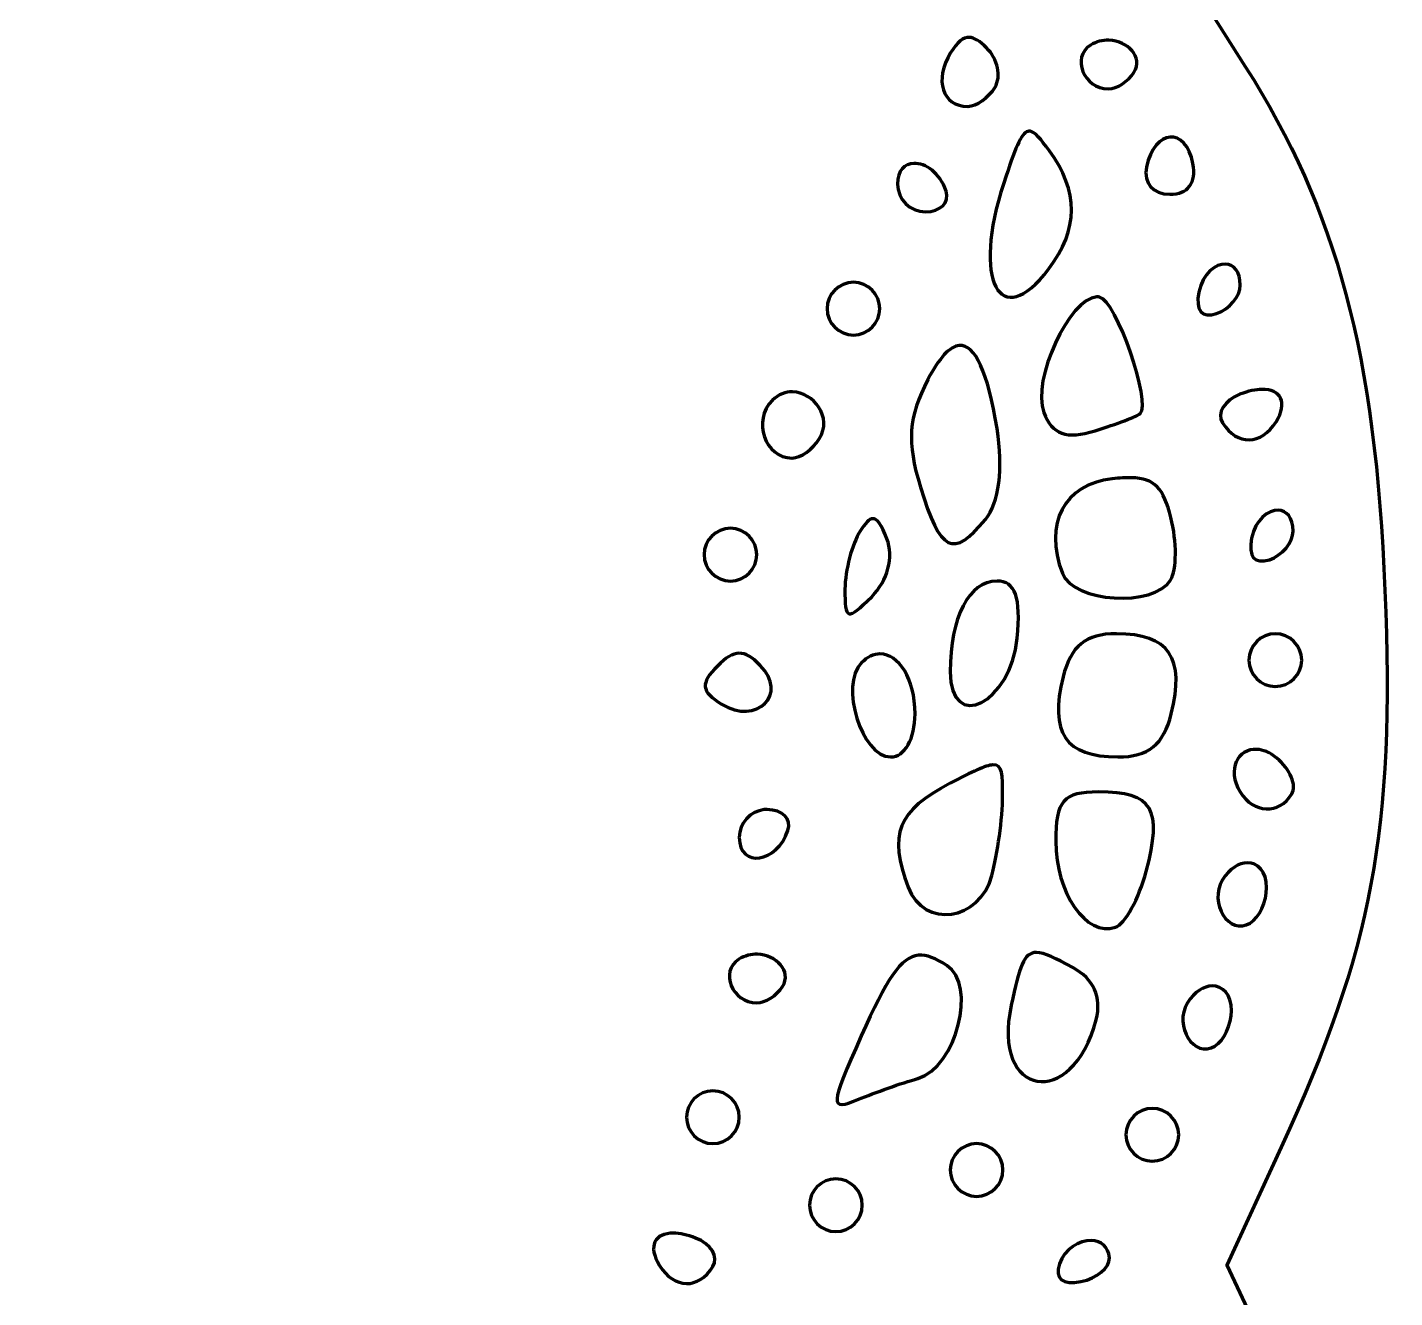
# Model space of a CAD drawing. Header units: centimetres. Extents: x -25.2 to 25.1, y -12.7 to 12.5.
# Drawn here: x 18.87 to 25.13, y -6.17 to -0.36 of the extents above; entities that cross this region are included whole.
import ezdxf

# ---------------------------------------------------------------- set-up
doc = ezdxf.new("R2010")
doc.units = ezdxf.units.CM
doc.header["$MEASUREMENT"] = 0
doc.layers.add('Layer 1', color=7, linetype='Continuous')

msp = doc.modelspace()

# ---------------------------------------------------------------- linework, layer by layer
at = {"layer": 'Layer 1', "color": 72, "lineweight": 90}
for points, knots in [([(15.97372, 12.15449), (15.01323, 12.15637), (13.79512, 11.83764), (13.165, 11.42027), (13.165, 11.42027), (13.165, 11.42027), (12.79541, 11.17553), (12.79541, 11.17553), (12.79541, 11.17553), (12.79541, 11.17553), (12.5548, 11.3781), (12.5548, 11.3781), (12.5548, 11.3781), (12.0029, 11.8425), (10.53138, 12.19604), (9.44182, 12.12637), (9.44182, 12.12637), (8.75205, 12.08227), (7.72787, 11.78745), (7.25901, 11.49798), (7.25901, 11.49798), (7.25901, 11.49798), (6.99525, 11.3351), (6.99525, 11.3351), (6.99525, 11.3351), (6.99525, 11.3351), (6.53471, 11.55256), (6.53471, 11.55256), (6.53471, 11.55256), (5.49151, 12.04654), (4.5113, 12.09186), (3.27785, 11.70221), (3.27785, 11.70221), (2.58334, 11.48282), (2.32917, 11.48005), (1.4299, 11.68237), (1.4299, 11.68237), (1.17685, 11.7393), (0.94386, 11.76022), (0.91231, 11.72867), (0.91231, 11.72867), (0.88077, 11.69713), (0.91677, 11.40903), (0.99169, 11.08871), (0.99169, 11.08871), (1.16692, 10.33949), (1.16186, 10.03309), (0.96606, 9.464), (0.96606, 9.464), (0.54953, 8.25332), (0.63291, 6.8823), (1.18021, 5.95579), (1.18021, 5.95579), (1.31665, 5.72481), (1.31479, 5.70869), (1.10414, 5.29268), (1.10414, 5.29268), (0.59396, 4.28511), (0.44234, 3.45432), (0.56009, 2.31942), (0.56009, 2.31942), (0.64808, 1.47137), (0.86025, 0.7816), (1.20501, 0.22425), (1.20501, 0.22425), (1.20501, 0.22425), (1.44231, -0.1594), (1.44231, -0.1594), (1.44231, -0.1594), (1.44231, -0.1594), (1.20584, -0.53147), (1.20584, -0.53147), (1.20584, -0.53147), (0.68324, -1.35552), (0.41308, -2.73081), (0.55844, -3.82305), (0.55844, -3.82305), (0.65767, -4.56877), (0.7609, -4.90956), (1.08265, -5.5445), (1.08265, -5.5445), (1.08265, -5.5445), (1.29928, -5.97114), (1.29928, -5.97114), (1.29928, -5.97114), (1.29928, -5.97114), (1.09836, -6.42424), (1.09836, -6.42424), (1.09836, -6.42424), (0.78966, -7.11935), (0.70163, -7.54019), (0.70893, -8.28542), (0.70893, -8.28542), (0.71381, -8.78426), (0.77115, -9.14122), (0.9206, -9.6042), (0.9206, -9.6042), (1.16006, -10.34605), (1.17318, -10.67596), (0.99336, -11.39179), (0.99336, -11.39179), (0.81706, -12.09368), (0.86728, -12.13846), (1.62753, -11.96064), (1.62753, -11.96064), (2.39756, -11.78054), (2.57565, -11.78852), (3.33823, -12.04002), (3.33823, -12.04002), (3.83925, -12.20525), (4.14299, -12.25307), (4.70662, -12.25417), (4.70662, -12.25417), (5.49235, -12.2557), (5.89935, -12.16717), (6.5678, -11.85068), (6.5678, -11.85068), (6.98206, -11.65453), (7.00885, -11.65172), (7.20776, -11.78205), (7.20776, -11.78205), (7.51543, -11.98364), (8.40173, -12.30212), (8.87712, -12.3815), (8.87712, -12.3815), (9.4754, -12.48139), (9.88142, -12.48129), (10.59608, -12.38233), (10.59608, -12.38233), (11.30936, -12.28356), (12.32215, -11.91974), (12.59368, -11.66465), (12.59368, -11.66465), (12.59368, -11.66465), (12.77558, -11.4935), (12.77558, -11.4935), (12.77558, -11.4935), (12.77558, -11.4935), (13.17824, -11.74155), (13.17824, -11.74155), (13.17824, -11.74155), (14.60991, -12.62246), (16.64542, -12.68387), (18.21111, -11.89369), (18.21111, -11.89369), (18.21111, -11.89369), (18.67909, -11.65805), (18.67909, -11.65805), (18.67909, -11.65805), (18.67909, -11.65805), (19.09829, -11.8631), (19.09829, -11.8631), (19.09829, -11.8631), (20.09898, -12.35269), (21.21311, -12.4052), (22.3692, -12.01689), (22.3692, -12.01689), (23.01494, -11.79999), (23.30757, -11.79522), (24.16589, -11.98712), (24.16589, -11.98712), (24.44205, -12.04887), (24.6622, -12.06214), (24.70498, -12.01937), (24.70498, -12.01937), (24.74777, -11.97659), (24.7123, -11.64672), (24.61816, -11.21239), (24.61816, -11.21239), (24.61816, -11.21239), (24.45941, -10.47817), (24.45941, -10.47817), (24.45941, -10.47817), (24.45941, -10.47817), (24.6686, -9.844), (24.6686, -9.844), (24.6686, -9.844), (25.07204, -8.6224), (25.02344, -7.43118), (24.52721, -6.37548), (24.52721, -6.37548), (24.52721, -6.37548), (24.36267, -6.02491), (24.36267, -6.02491), (24.36267, -6.02491), (24.36267, -6.02491), (24.61072, -5.48499), (24.61072, -5.48499), (24.61072, -5.48499), (25.02972, -4.57489), (25.13069, -4.0335), (25.08614, -2.93589), (25.08614, -2.93589), (25.0423, -1.85596), (24.86681, -1.19749), (24.44701, -0.53728), (24.44701, -0.53728), (24.44701, -0.53728), (24.2031, -0.15363), (24.2031, -0.15363), (24.2031, -0.15363), (24.2031, -0.15363), (24.40898, 0.15808), (24.40898, 0.15808), (24.40898, 0.15808), (24.87416, 0.86101), (25.10765, 1.78627), (25.10765, 2.92959), (25.10765, 2.92959), (25.10765, 3.7713), (24.971, 4.38807), (24.6099, 5.17359), (24.6099, 5.17359), (24.6099, 5.17359), (24.3602, 5.71599), (24.3602, 5.71599), (24.3602, 5.71599), (24.3602, 5.71599), (24.57021, 6.18397), (24.57021, 6.18397), (24.57021, 6.18397), (24.68578, 6.4415), (24.82239, 6.84785), (24.87365, 7.08686), (24.87365, 7.08686), (24.99887, 7.67074), (24.92401, 8.78798), (24.72234, 9.33913), (24.72234, 9.33913), (24.46235, 10.04965), (24.45378, 10.18103), (24.61981, 10.9258), (24.61981, 10.9258), (24.71278, 11.34282), (24.74753, 11.66285), (24.70497, 11.70549), (24.70497, 11.70549), (24.66232, 11.74823), (24.4419, 11.73545), (24.16588, 11.67407), (24.16588, 11.67407), (23.31295, 11.4844), (23.0717, 11.48732), (22.40309, 11.69805), (22.40309, 11.69805), (21.1744, 12.08529), (20.09649, 12.03725), (19.10407, 11.5517), (19.10407, 11.5517), (19.10407, 11.5517), (18.68984, 11.34916), (18.68984, 11.34916), (18.68984, 11.34916), (18.68984, 11.34916), (18.0937, 11.63276), (18.0937, 11.63276), (18.0937, 11.63276), (17.43541, 11.94538), (16.59145, 12.15327), (15.97373, 12.15449), (15.97373, 12.15449), (15.97373, 12.15449), (15.97372, 12.15449), (15.97372, 12.15449)], [0, 0, 0, 0, 0.0149254, 0.0149254, 0.0149254, 0.0149254, 0.0298507, 0.0298507, 0.0298507, 0.0298507, 0.0447761, 0.0447761, 0.0447761, 0.0447761, 0.0597015, 0.0597015, 0.0597015, 0.0597015, 0.0746269, 0.0746269, 0.0746269, 0.0746269, 0.0895522, 0.0895522, 0.0895522, 0.0895522, 0.1044776, 0.1044776, 0.1044776, 0.1044776, 0.119403, 0.119403, 0.119403, 0.119403, 0.1343284, 0.1343284, 0.1343284, 0.1343284, 0.1492537, 0.1492537, 0.1492537, 0.1492537, 0.1641791, 0.1641791, 0.1641791, 0.1641791, 0.1791045, 0.1791045, 0.1791045, 0.1791045, 0.1940299, 0.1940299, 0.1940299, 0.1940299, 0.2089552, 0.2089552, 0.2089552, 0.2089552, 0.2238806, 0.2238806, 0.2238806, 0.2238806, 0.238806, 0.238806, 0.238806, 0.238806, 0.2537313, 0.2537313, 0.2537313, 0.2537313, 0.2686567, 0.2686567, 0.2686567, 0.2686567, 0.2835821, 0.2835821, 0.2835821, 0.2835821, 0.2985075, 0.2985075, 0.2985075, 0.2985075, 0.3134328, 0.3134328, 0.3134328, 0.3134328, 0.3283582, 0.3283582, 0.3283582, 0.3283582, 0.3432836, 0.3432836, 0.3432836, 0.3432836, 0.358209, 0.358209, 0.358209, 0.358209, 0.3731343, 0.3731343, 0.3731343, 0.3731343, 0.3880597, 0.3880597, 0.3880597, 0.3880597, 0.4029851, 0.4029851, 0.4029851, 0.4029851, 0.4179104, 0.4179104, 0.4179104, 0.4179104, 0.4328358, 0.4328358, 0.4328358, 0.4328358, 0.4477612, 0.4477612, 0.4477612, 0.4477612, 0.4626866, 0.4626866, 0.4626866, 0.4626866, 0.4776119, 0.4776119, 0.4776119, 0.4776119, 0.4925373, 0.4925373, 0.4925373, 0.4925373, 0.5074627, 0.5074627, 0.5074627, 0.5074627, 0.5223881, 0.5223881, 0.5223881, 0.5223881, 0.5373134, 0.5373134, 0.5373134, 0.5373134, 0.5522388, 0.5522388, 0.5522388, 0.5522388, 0.5671642, 0.5671642, 0.5671642, 0.5671642, 0.5820896, 0.5820896, 0.5820896, 0.5820896, 0.5970149, 0.5970149, 0.5970149, 0.5970149, 0.6119403, 0.6119403, 0.6119403, 0.6119403, 0.6268657, 0.6268657, 0.6268657, 0.6268657, 0.641791, 0.641791, 0.641791, 0.641791, 0.6567164, 0.6567164, 0.6567164, 0.6567164, 0.6716418, 0.6716418, 0.6716418, 0.6716418, 0.6865672, 0.6865672, 0.6865672, 0.6865672, 0.7014925, 0.7014925, 0.7014925, 0.7014925, 0.7164179, 0.7164179, 0.7164179, 0.7164179, 0.7313433, 0.7313433, 0.7313433, 0.7313433, 0.7462687, 0.7462687, 0.7462687, 0.7462687, 0.761194, 0.761194, 0.761194, 0.761194, 0.7761194, 0.7761194, 0.7761194, 0.7761194, 0.7910448, 0.7910448, 0.7910448, 0.7910448, 0.8059701, 0.8059701, 0.8059701, 0.8059701, 0.8208955, 0.8208955, 0.8208955, 0.8208955, 0.8358209, 0.8358209, 0.8358209, 0.8358209, 0.8507463, 0.8507463, 0.8507463, 0.8507463, 0.8656716, 0.8656716, 0.8656716, 0.8656716, 0.880597, 0.880597, 0.880597, 0.880597, 0.8955224, 0.8955224, 0.8955224, 0.8955224, 0.9104478, 0.9104478, 0.9104478, 0.9104478, 0.9253731, 0.9253731, 0.9253731, 0.9253731, 0.9402985, 0.9402985, 0.9402985, 0.9402985, 0.9552239, 0.9552239, 0.9552239, 0.9552239, 0.9701493, 0.9701493, 0.9701493, 0.9701493, 1, 1, 1, 1]), ([(23.18362, -0.40413), (23.20654, -0.40527), (23.23144, -0.42136), (23.26217, -0.45209), (23.26217, -0.45209), (23.31328, -0.50319), (23.33077, -0.58422), (23.30103, -0.63234), (23.30103, -0.63234), (23.27129, -0.68046), (23.21521, -0.71998), (23.17618, -0.71998), (23.17618, -0.71998), (23.05964, -0.71998), (23.02092, -0.59935), (23.09763, -0.47524), (23.09763, -0.47524), (23.12816, -0.42583), (23.15414, -0.40266), (23.18362, -0.40413)], [0, 0, 0, 0, 0.1666667, 0.1666667, 0.1666667, 0.1666667, 0.3333333, 0.3333333, 0.3333333, 0.3333333, 0.5, 0.5, 0.5, 0.5, 0.6666667, 0.6666667, 0.6666667, 0.6666667, 1, 1, 1, 1]), ([(23.82275, -0.41736), (23.90776, -0.42076), (23.98148, -0.49231), (23.93685, -0.56453), (23.93685, -0.56453), (23.91138, -0.60573), (23.8593, -0.63977), (23.82027, -0.63977), (23.82027, -0.63977), (23.70756, -0.63977), (23.64841, -0.4953), (23.73841, -0.43968), (23.73841, -0.43968), (23.76521, -0.42312), (23.79441, -0.41622), (23.82275, -0.41736)], [0, 0, 0, 0, 0.2, 0.2, 0.2, 0.2, 0.4, 0.4, 0.4, 0.4, 0.6, 0.6, 0.6, 0.6, 1, 1, 1, 1]), ([(23.46143, -0.83408), (23.48409, -0.83703), (23.50993, -0.86902), (23.54907, -0.92255), (23.54907, -0.92255), (23.68589, -1.10966), (23.68491, -1.28272), (23.54659, -1.46495), (23.54659, -1.46495), (23.32228, -1.76042), (23.19425, -1.51514), (23.34071, -1.07138), (23.34071, -1.07138), (23.3924, -0.91474), (23.41943, -0.84284), (23.4515, -0.83491), (23.4515, -0.83491), (23.45462, -0.83414), (23.45818, -0.83366), (23.46142, -0.83408), (23.46142, -0.83408), (23.46142, -0.83408), (23.46143, -0.83408), (23.46143, -0.83408)], [0, 0, 0, 0, 0.1428571, 0.1428571, 0.1428571, 0.1428571, 0.2857143, 0.2857143, 0.2857143, 0.2857143, 0.4285714, 0.4285714, 0.4285714, 0.4285714, 0.5714286, 0.5714286, 0.5714286, 0.5714286, 0.7142857, 0.7142857, 0.7142857, 0.7142857, 1, 1, 1, 1]), ([(24.10222, -0.86053), (24.14656, -0.85721), (24.1909, -0.89726), (24.20723, -0.98207), (24.20723, -0.98207), (24.22419, -1.07016), (24.18428, -1.12263), (24.1014, -1.12263), (24.1014, -1.12263), (24.02409, -1.12263), (23.97957, -1.07069), (23.99474, -0.99778), (23.99474, -0.99778), (24.01294, -0.91038), (24.05789, -0.86385), (24.10223, -0.86053), (24.10223, -0.86053), (24.10223, -0.86053), (24.10222, -0.86053), (24.10222, -0.86053)], [0, 0, 0, 0, 0.1666667, 0.1666667, 0.1666667, 0.1666667, 0.3333333, 0.3333333, 0.3333333, 0.3333333, 0.5, 0.5, 0.5, 0.5, 0.6666667, 0.6666667, 0.6666667, 0.6666667, 1, 1, 1, 1]), ([(22.92896, -0.98125), (22.98228, -0.97887), (23.04898, -1.02382), (23.07696, -1.10775), (23.07696, -1.10775), (23.09448, -1.16031), (23.05196, -1.20283), (22.98188, -1.20283), (22.98188, -1.20283), (22.9118, -1.20283), (22.85455, -1.14558), (22.85455, -1.0755), (22.85455, -1.0755), (22.85455, -1.01332), (22.88749, -0.98309), (22.92896, -0.98124), (22.92896, -0.98124), (22.92896, -0.98124), (22.92896, -0.98125), (22.92896, -0.98125)], [0, 0, 0, 0, 0.1666667, 0.1666667, 0.1666667, 0.1666667, 0.3333333, 0.3333333, 0.3333333, 0.3333333, 0.5, 0.5, 0.5, 0.5, 0.6666667, 0.6666667, 0.6666667, 0.6666667, 1, 1, 1, 1]), ([(24.35688, -1.44179), (24.39342, -1.44359), (24.42385, -1.47485), (24.42385, -1.53853), (24.42385, -1.53853), (24.42385, -1.59017), (24.3751, -1.64849), (24.31554, -1.66834), (24.31554, -1.66834), (24.24785, -1.6909), (24.21713, -1.65386), (24.23451, -1.56995), (24.23451, -1.56995), (24.25208, -1.48511), (24.3099, -1.43948), (24.35688, -1.44179)], [0, 0, 0, 0, 0.2, 0.2, 0.2, 0.2, 0.4, 0.4, 0.4, 0.4, 0.6, 0.6, 0.6, 0.6, 1, 1, 1, 1]), ([(22.6528, -1.5253), (22.7192, -1.5253), (22.77352, -1.57962), (22.77352, -1.64602), (22.77352, -1.64602), (22.77352, -1.71241), (22.71921, -1.76674), (22.6528, -1.76674), (22.6528, -1.76674), (22.58641, -1.76674), (22.53208, -1.71242), (22.53208, -1.64602), (22.53208, -1.64602), (22.53208, -1.57963), (22.5864, -1.5253), (22.6528, -1.5253)], [0, 0, 0, 0, 0.2, 0.2, 0.2, 0.2, 0.4, 0.4, 0.4, 0.4, 0.6, 0.6, 0.6, 0.6, 1, 1, 1, 1]), ([(23.76736, -1.59227), (23.77139, -1.59206), (23.77584, -1.59253), (23.77976, -1.5931), (23.77976, -1.5931), (23.85467, -1.604), (24.01964, -2.07984), (23.96497, -2.12723), (23.96497, -2.12723), (23.95139, -2.13901), (23.8589, -2.17427), (23.75909, -2.20495), (23.75909, -2.20495), (23.62696, -2.24557), (23.56308, -2.22256), (23.52427, -2.12144), (23.52427, -2.12144), (23.46669, -1.97141), (23.64228, -1.59881), (23.76736, -1.59227)], [0, 0, 0, 0, 0.1666667, 0.1666667, 0.1666667, 0.1666667, 0.3333333, 0.3333333, 0.3333333, 0.3333333, 0.5, 0.5, 0.5, 0.5, 0.6666667, 0.6666667, 0.6666667, 0.6666667, 1, 1, 1, 1]), ([(23.13732, -1.81469), (23.20944, -1.80835), (23.26807, -1.93583), (23.31013, -2.19503), (23.31013, -2.19503), (23.33991, -2.37853), (23.32007, -2.53519), (23.25721, -2.61092), (23.25721, -2.61092), (23.1084, -2.79024), (23.05125, -2.7617), (22.95955, -2.46292), (22.95955, -2.46292), (22.89621, -2.25651), (22.90407, -2.14155), (22.99345, -1.97096), (22.99345, -1.97096), (23.04608, -1.87052), (23.09404, -1.8185), (23.13732, -1.81469)], [0, 0, 0, 0, 0.1666667, 0.1666667, 0.1666667, 0.1666667, 0.3333333, 0.3333333, 0.3333333, 0.3333333, 0.5, 0.5, 0.5, 0.5, 0.6666667, 0.6666667, 0.6666667, 0.6666667, 1, 1, 1, 1]), ([(22.37416, -2.02718), (22.46957, -2.02991), (22.55873, -2.14151), (22.49653, -2.24215), (22.49653, -2.24215), (22.46679, -2.29027), (22.41071, -2.32979), (22.37168, -2.32979), (22.37168, -2.32979), (22.24737, -2.32979), (22.18869, -2.15807), (22.28156, -2.06521), (22.28156, -2.06521), (22.30931, -2.03746), (22.34236, -2.02626), (22.37416, -2.02718)], [0, 0, 0, 0, 0.2, 0.2, 0.2, 0.2, 0.4, 0.4, 0.4, 0.4, 0.6, 0.6, 0.6, 0.6, 1, 1, 1, 1]), ([(24.52307, -2.01561), (24.60875, -2.01461), (24.64311, -2.07373), (24.58756, -2.16361), (24.58756, -2.16361), (24.52074, -2.27173), (24.40805, -2.27412), (24.34282, -2.16857), (24.34282, -2.16857), (24.31527, -2.12399), (24.35109, -2.06522), (24.4222, -2.03793), (24.4222, -2.03793), (24.46072, -2.02315), (24.49451, -2.01594), (24.52307, -2.01561)], [0, 0, 0, 0, 0.2, 0.2, 0.2, 0.2, 0.4, 0.4, 0.4, 0.4, 0.6, 0.6, 0.6, 0.6, 1, 1, 1, 1]), ([(23.92445, -2.41992), (24.03264, -2.42218), (24.07323, -2.46985), (24.10635, -2.60182), (24.10635, -2.60182), (24.13418, -2.71275), (24.13361, -2.84195), (24.1047, -2.88873), (24.1047, -2.88873), (24.02683, -3.01473), (23.66088, -2.9914), (23.60943, -2.85731), (23.60943, -2.85731), (23.52213, -2.62983), (23.61657, -2.45045), (23.83763, -2.42488), (23.83763, -2.42488), (23.87052, -2.42108), (23.89948, -2.4194), (23.92445, -2.41992)], [0, 0, 0, 0, 0.1666667, 0.1666667, 0.1666667, 0.1666667, 0.3333333, 0.3333333, 0.3333333, 0.3333333, 0.5, 0.5, 0.5, 0.5, 0.6666667, 0.6666667, 0.6666667, 0.6666667, 1, 1, 1, 1]), ([(24.59831, -2.56875), (24.63485, -2.57055), (24.66528, -2.60098), (24.66528, -2.66466), (24.66528, -2.66466), (24.66528, -2.7163), (24.61653, -2.77545), (24.55697, -2.7953), (24.55697, -2.7953), (24.48928, -2.81786), (24.45856, -2.78082), (24.47594, -2.69691), (24.47594, -2.69691), (24.49351, -2.61207), (24.55133, -2.56644), (24.59831, -2.56875)], [0, 0, 0, 0, 0.2, 0.2, 0.2, 0.2, 0.4, 0.4, 0.4, 0.4, 0.6, 0.6, 0.6, 0.6, 1, 1, 1, 1]), ([(22.74127, -2.60761), (22.76259, -2.60658), (22.7816, -2.63641), (22.80576, -2.69939), (22.80576, -2.69939), (22.83801, -2.78346), (22.80966, -2.89145), (22.73631, -2.9648), (22.73631, -2.9648), (22.62508, -3.07605), (22.61283, -3.07227), (22.61394, -2.93007), (22.61394, -2.93007), (22.61462, -2.84313), (22.64597, -2.7237), (22.68339, -2.66466), (22.68339, -2.66466), (22.70691, -2.62757), (22.72469, -2.60841), (22.74127, -2.60761)], [0, 0, 0, 0, 0.1666667, 0.1666667, 0.1666667, 0.1666667, 0.3333333, 0.3333333, 0.3333333, 0.3333333, 0.5, 0.5, 0.5, 0.5, 0.6666667, 0.6666667, 0.6666667, 0.6666667, 1, 1, 1, 1]), ([(22.08973, -2.65143), (22.15612, -2.65143), (22.21045, -2.70575), (22.21045, -2.77215), (22.21045, -2.77215), (22.21045, -2.83854), (22.15613, -2.89287), (22.08973, -2.89287), (22.08973, -2.89287), (22.02333, -2.89287), (21.96901, -2.83855), (21.96901, -2.77215), (21.96901, -2.77215), (21.96901, -2.70576), (22.02332, -2.65143), (22.08973, -2.65143)], [0, 0, 0, 0, 0.2, 0.2, 0.2, 0.2, 0.4, 0.4, 0.4, 0.4, 0.6, 0.6, 0.6, 0.6, 1, 1, 1, 1]), ([(23.31012, -2.89286), (23.39383, -2.89286), (23.42074, -2.96781), (23.40272, -3.15414), (23.40272, -3.15414), (23.37397, -3.45164), (23.09597, -3.591), (23.09597, -3.30793), (23.09597, -3.30793), (23.09597, -3.05945), (23.18141, -2.89286), (23.31012, -2.89286)], [0, 0, 0, 0, 0.25, 0.25, 0.25, 0.25, 0.5, 0.5, 0.5, 0.5, 1, 1, 1, 1]), ([(23.85665, -3.13429), (24.0967, -3.13429), (24.17246, -3.24454), (24.108, -3.5014), (24.108, -3.5014), (24.07266, -3.6422), (24.00284, -3.69818), (23.86326, -3.69818), (23.86326, -3.69818), (23.6232, -3.69818), (23.54826, -3.58793), (23.61273, -3.33107), (23.61273, -3.33107), (23.64806, -3.19027), (23.71707, -3.13429), (23.85664, -3.13429), (23.85664, -3.13429), (23.85664, -3.13429), (23.85665, -3.13429), (23.85665, -3.13429)], [0, 0, 0, 0, 0.1666667, 0.1666667, 0.1666667, 0.1666667, 0.3333333, 0.3333333, 0.3333333, 0.3333333, 0.5, 0.5, 0.5, 0.5, 0.6666667, 0.6666667, 0.6666667, 0.6666667, 1, 1, 1, 1]), ([(24.58426, -3.13429), (24.65066, -3.13429), (24.70498, -3.18861), (24.70498, -3.25501), (24.70498, -3.25501), (24.70498, -3.3214), (24.65067, -3.37573), (24.58426, -3.37573), (24.58426, -3.37573), (24.51787, -3.37573), (24.46354, -3.32141), (24.46354, -3.25501), (24.46354, -3.25501), (24.46354, -3.18862), (24.51786, -3.13429), (24.58426, -3.13429)], [0, 0, 0, 0, 0.2, 0.2, 0.2, 0.2, 0.4, 0.4, 0.4, 0.4, 0.6, 0.6, 0.6, 0.6, 1, 1, 1, 1]), ([(22.12942, -3.22359), (22.15944, -3.22308), (22.18861, -3.24143), (22.22616, -3.27899), (22.22616, -3.27899), (22.35672, -3.40955), (22.21061, -3.5565), (22.04922, -3.45676), (22.04922, -3.45676), (21.95416, -3.39801), (21.95062, -3.36188), (22.0302, -3.2823), (22.0302, -3.2823), (22.06906, -3.24344), (22.0994, -3.22411), (22.12942, -3.2236), (22.12942, -3.2236), (22.12942, -3.2236), (22.12942, -3.22359), (22.12942, -3.22359)], [0, 0, 0, 0, 0.1666667, 0.1666667, 0.1666667, 0.1666667, 0.3333333, 0.3333333, 0.3333333, 0.3333333, 0.5, 0.5, 0.5, 0.5, 0.6666667, 0.6666667, 0.6666667, 0.6666667, 1, 1, 1, 1]), ([(22.77434, -3.2269), (22.85907, -3.22634), (22.93474, -3.33915), (22.93474, -3.50141), (22.93474, -3.50141), (22.93474, -3.61501), (22.88749, -3.69819), (22.82312, -3.69819), (22.82312, -3.69819), (22.69044, -3.69819), (22.58809, -3.3685), (22.68917, -3.26742), (22.68917, -3.26742), (22.71689, -3.2397), (22.74609, -3.22709), (22.77433, -3.22691), (22.77433, -3.22691), (22.77433, -3.22691), (22.77434, -3.2269), (22.77434, -3.2269)], [0, 0, 0, 0, 0.1666667, 0.1666667, 0.1666667, 0.1666667, 0.3333333, 0.3333333, 0.3333333, 0.3333333, 0.5, 0.5, 0.5, 0.5, 0.6666667, 0.6666667, 0.6666667, 0.6666667, 1, 1, 1, 1]), ([(24.4991, -3.66346), (24.52743, -3.66469), (24.55952, -3.67712), (24.59088, -3.70315), (24.59088, -3.70315), (24.65285, -3.75458), (24.68375, -3.82844), (24.65951, -3.86769), (24.65951, -3.86769), (24.6008, -3.96268), (24.48544, -3.95823), (24.42387, -3.85859), (24.42387, -3.85859), (24.35887, -3.75342), (24.41413, -3.65976), (24.49911, -3.66346), (24.49911, -3.66346), (24.49911, -3.66346), (24.4991, -3.66346), (24.4991, -3.66346)], [0, 0, 0, 0, 0.1666667, 0.1666667, 0.1666667, 0.1666667, 0.3333333, 0.3333333, 0.3333333, 0.3333333, 0.5, 0.5, 0.5, 0.5, 0.6666667, 0.6666667, 0.6666667, 0.6666667, 1, 1, 1, 1]), ([(23.29111, -3.73457), (23.33468, -3.73263), (23.33636, -3.77687), (23.33576, -3.87678), (23.33576, -3.87678), (23.33515, -3.97751), (23.31284, -4.14182), (23.28615, -4.24141), (23.28615, -4.24141), (23.23033, -4.44969), (22.97633, -4.48536), (22.90333, -4.29515), (22.90333, -4.29515), (22.81066, -4.05365), (22.85533, -3.94334), (23.09598, -3.8189), (23.09598, -3.8189), (23.19842, -3.76593), (23.25723, -3.73607), (23.29111, -3.73456), (23.29111, -3.73456), (23.29111, -3.73456), (23.29111, -3.73457), (23.29111, -3.73457)], [0, 0, 0, 0, 0.1428571, 0.1428571, 0.1428571, 0.1428571, 0.2857143, 0.2857143, 0.2857143, 0.2857143, 0.4285714, 0.4285714, 0.4285714, 0.4285714, 0.5714286, 0.5714286, 0.5714286, 0.5714286, 0.7142857, 0.7142857, 0.7142857, 0.7142857, 1, 1, 1, 1]), ([(23.7748, -3.85859), (24.0236, -3.85859), (24.06979, -3.93556), (23.99308, -4.22239), (23.99308, -4.22239), (23.95935, -4.3485), (23.89603, -4.46337), (23.85252, -4.47788), (23.85252, -4.47788), (23.71865, -4.5225), (23.57884, -4.32131), (23.57884, -4.08431), (23.57884, -4.08431), (23.57884, -3.89906), (23.6133, -3.85859), (23.7748, -3.85859)], [0, 0, 0, 0, 0.2, 0.2, 0.2, 0.2, 0.4, 0.4, 0.4, 0.4, 0.6, 0.6, 0.6, 0.6, 1, 1, 1, 1]), ([(22.24435, -3.93962), (22.24862, -3.93918), (22.2532, -3.93962), (22.25758, -3.93962), (22.25758, -3.93962), (22.32766, -3.93962), (22.37019, -3.98214), (22.35266, -4.0347), (22.35266, -4.0347), (22.30292, -4.18392), (22.13024, -4.20906), (22.13024, -4.06695), (22.13024, -4.06695), (22.13024, -4.00125), (22.1803, -3.94618), (22.24434, -3.93962), (22.24434, -3.93962), (22.24434, -3.93962), (22.24435, -3.93962), (22.24435, -3.93962)], [0, 0, 0, 0, 0.1666667, 0.1666667, 0.1666667, 0.1666667, 0.3333333, 0.3333333, 0.3333333, 0.3333333, 0.5, 0.5, 0.5, 0.5, 0.6666667, 0.6666667, 0.6666667, 0.6666667, 1, 1, 1, 1]), ([(24.45527, -4.18271), (24.50366, -4.18191), (24.54457, -4.22212), (24.54457, -4.29681), (24.54457, -4.29681), (24.54457, -4.36059), (24.51053, -4.4334), (24.46933, -4.45887), (24.46933, -4.45887), (24.37365, -4.518), (24.27721, -4.36745), (24.34283, -4.26126), (24.34283, -4.26126), (24.37521, -4.20887), (24.41764, -4.18334), (24.45528, -4.18271), (24.45528, -4.18271), (24.45528, -4.18271), (24.45527, -4.18271), (24.45527, -4.18271)], [0, 0, 0, 0, 0.1666667, 0.1666667, 0.1666667, 0.1666667, 0.3333333, 0.3333333, 0.3333333, 0.3333333, 0.5, 0.5, 0.5, 0.5, 0.6666667, 0.6666667, 0.6666667, 0.6666667, 1, 1, 1, 1]), ([(22.21293, -4.60191), (22.29794, -4.60531), (22.3725, -4.67769), (22.32786, -4.74991), (22.32786, -4.74991), (22.3024, -4.79111), (22.24948, -4.82432), (22.21045, -4.82432), (22.21045, -4.82432), (22.09774, -4.82432), (22.03859, -4.67985), (22.12859, -4.62423), (22.12859, -4.62423), (22.15539, -4.60767), (22.18459, -4.60077), (22.21293, -4.60191)], [0, 0, 0, 0, 0.2, 0.2, 0.2, 0.2, 0.4, 0.4, 0.4, 0.4, 0.6, 0.6, 0.6, 0.6, 1, 1, 1, 1]), ([(22.95128, -4.60604), (22.98853, -4.60311), (23.02942, -4.62013), (23.08026, -4.65234), (23.08026, -4.65234), (23.22073, -4.74133), (23.12417, -5.11904), (22.94797, -5.16993), (22.94797, -5.16993), (22.87426, -5.19122), (22.75087, -5.2348), (22.67346, -5.26667), (22.67346, -5.26667), (22.54359, -5.32013), (22.54413, -5.29773), (22.68834, -4.97563), (22.68834, -4.97563), (22.80423, -4.71678), (22.86932, -4.61249), (22.95127, -4.60604), (22.95127, -4.60604), (22.95127, -4.60604), (22.95128, -4.60604), (22.95128, -4.60604)], [0, 0, 0, 0, 0.1428571, 0.1428571, 0.1428571, 0.1428571, 0.2857143, 0.2857143, 0.2857143, 0.2857143, 0.4285714, 0.4285714, 0.4285714, 0.4285714, 0.5714286, 0.5714286, 0.5714286, 0.5714286, 0.7142857, 0.7142857, 0.7142857, 0.7142857, 1, 1, 1, 1]), ([(23.4912, -4.59364), (23.52703, -4.59444), (23.57742, -4.61991), (23.65656, -4.66227), (23.65656, -4.66227), (23.7524, -4.71356), (23.79096, -4.79831), (23.76405, -4.90122), (23.76405, -4.90122), (23.65462, -5.31969), (23.2829, -5.25561), (23.37544, -4.83425), (23.37544, -4.83425), (23.41376, -4.65976), (23.43148, -4.59231), (23.4912, -4.59364)], [0, 0, 0, 0, 0.2, 0.2, 0.2, 0.2, 0.4, 0.4, 0.4, 0.4, 0.6, 0.6, 0.6, 0.6, 1, 1, 1, 1]), ([(24.29487, -4.7466), (24.34325, -4.7458), (24.38334, -4.78518), (24.38334, -4.85987), (24.38334, -4.85987), (24.38334, -4.92365), (24.3493, -4.99646), (24.3081, -5.02193), (24.3081, -5.02193), (24.21243, -5.08106), (24.11679, -4.93051), (24.18242, -4.82432), (24.18242, -4.82432), (24.2148, -4.77193), (24.25724, -4.74722), (24.29487, -4.7466)], [0, 0, 0, 0, 0.2, 0.2, 0.2, 0.2, 0.4, 0.4, 0.4, 0.4, 0.6, 0.6, 0.6, 0.6, 1, 1, 1, 1]), ([(22.00953, -5.22698), (22.07591, -5.22698), (22.13025, -5.2813), (22.13025, -5.3477), (22.13025, -5.3477), (22.13025, -5.41409), (22.07592, -5.46842), (22.00953, -5.46842), (22.00953, -5.46842), (21.94314, -5.46842), (21.88881, -5.4141), (21.88881, -5.3477), (21.88881, -5.3477), (21.88881, -5.28131), (21.94313, -5.22698), (22.00953, -5.22698)], [0, 0, 0, 0, 0.2, 0.2, 0.2, 0.2, 0.4, 0.4, 0.4, 0.4, 0.6, 0.6, 0.6, 0.6, 1, 1, 1, 1]), ([(24.02119, -5.30719), (24.08758, -5.30719), (24.14191, -5.36151), (24.14191, -5.42791), (24.14191, -5.42791), (24.14191, -5.4943), (24.08759, -5.54863), (24.02119, -5.54863), (24.02119, -5.54863), (23.95479, -5.54863), (23.90047, -5.49431), (23.90047, -5.42791), (23.90047, -5.42791), (23.90047, -5.36152), (23.95478, -5.30719), (24.02119, -5.30719)], [0, 0, 0, 0, 0.2, 0.2, 0.2, 0.2, 0.4, 0.4, 0.4, 0.4, 0.6, 0.6, 0.6, 0.6, 1, 1, 1, 1]), ([(23.21669, -5.46842), (23.28307, -5.46842), (23.33741, -5.52274), (23.33741, -5.58914), (23.33741, -5.58914), (23.33741, -5.65553), (23.28308, -5.70986), (23.21669, -5.70986), (23.21669, -5.70986), (23.1503, -5.70986), (23.09597, -5.65554), (23.09597, -5.58914), (23.09597, -5.58914), (23.09597, -5.52275), (23.15029, -5.46842), (23.21669, -5.46842)], [0, 0, 0, 0, 0.2, 0.2, 0.2, 0.2, 0.4, 0.4, 0.4, 0.4, 0.6, 0.6, 0.6, 0.6, 1, 1, 1, 1]), ([(22.5726, -5.62965), (22.63899, -5.62965), (22.69332, -5.68397), (22.69332, -5.75037), (22.69332, -5.75037), (22.69332, -5.81676), (22.639, -5.87109), (22.5726, -5.87109), (22.5726, -5.87109), (22.5062, -5.87109), (22.45188, -5.81677), (22.45188, -5.75037), (22.45188, -5.75037), (22.45188, -5.68398), (22.50619, -5.62965), (22.5726, -5.62965)], [0, 0, 0, 0, 0.2, 0.2, 0.2, 0.2, 0.4, 0.4, 0.4, 0.4, 0.6, 0.6, 0.6, 0.6, 1, 1, 1, 1]), ([(21.82928, -5.87852), (21.85784, -5.87885), (21.89163, -5.88606), (21.93015, -5.90084), (21.93015, -5.90084), (22.00126, -5.92813), (22.03707, -5.9869), (22.00953, -6.03148), (22.00953, -6.03148), (21.9443, -6.13703), (21.83161, -6.13465), (21.76479, -6.02652), (21.76479, -6.02652), (21.70923, -5.93664), (21.7436, -5.87752), (21.82928, -5.87852)], [0, 0, 0, 0, 0.2, 0.2, 0.2, 0.2, 0.4, 0.4, 0.4, 0.4, 0.6, 0.6, 0.6, 0.6, 1, 1, 1, 1]), ([(23.74255, -5.91242), (23.78569, -5.91374), (23.82165, -5.93954), (23.82441, -5.9918), (23.82441, -5.9918), (23.82675, -6.03606), (23.76759, -6.08482), (23.69377, -6.10011), (23.69377, -6.10011), (23.60986, -6.11749), (23.57364, -6.08677), (23.5962, -6.01908), (23.5962, -6.01908), (23.61969, -5.94859), (23.68708, -5.91073), (23.74255, -5.91242)], [0, 0, 0, 0, 0.2, 0.2, 0.2, 0.2, 0.4, 0.4, 0.4, 0.4, 0.6, 0.6, 0.6, 0.6, 1, 1, 1, 1])]:
    msp.add_open_spline(points, degree=3, knots=knots, dxfattribs=at)

doc.saveas('drawing.dxf')
